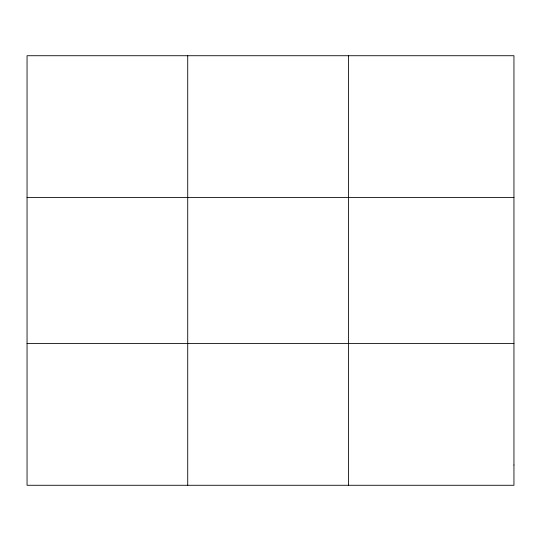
<?xml version="1.0" encoding="UTF-8"?>
<svg xmlns="http://www.w3.org/2000/svg" width="541" height="541" viewBox="0 0 541 541"><rect width="100%" height="100%" fill="white"/><g stroke="black" fill="none" stroke-linecap="round" stroke-linejoin="round"><path stroke-width="0.81" d="M187.727 55.723L187.727 485.277M348.404 55.723L348.404 485.277M27.05 197.479L513.95 197.479M27.05 343.521L513.95 343.521M513.95 465.023L513.95 485.277L27.05 485.277L27.05 55.723L513.95 55.723L513.95 465.023"/></g></svg>
